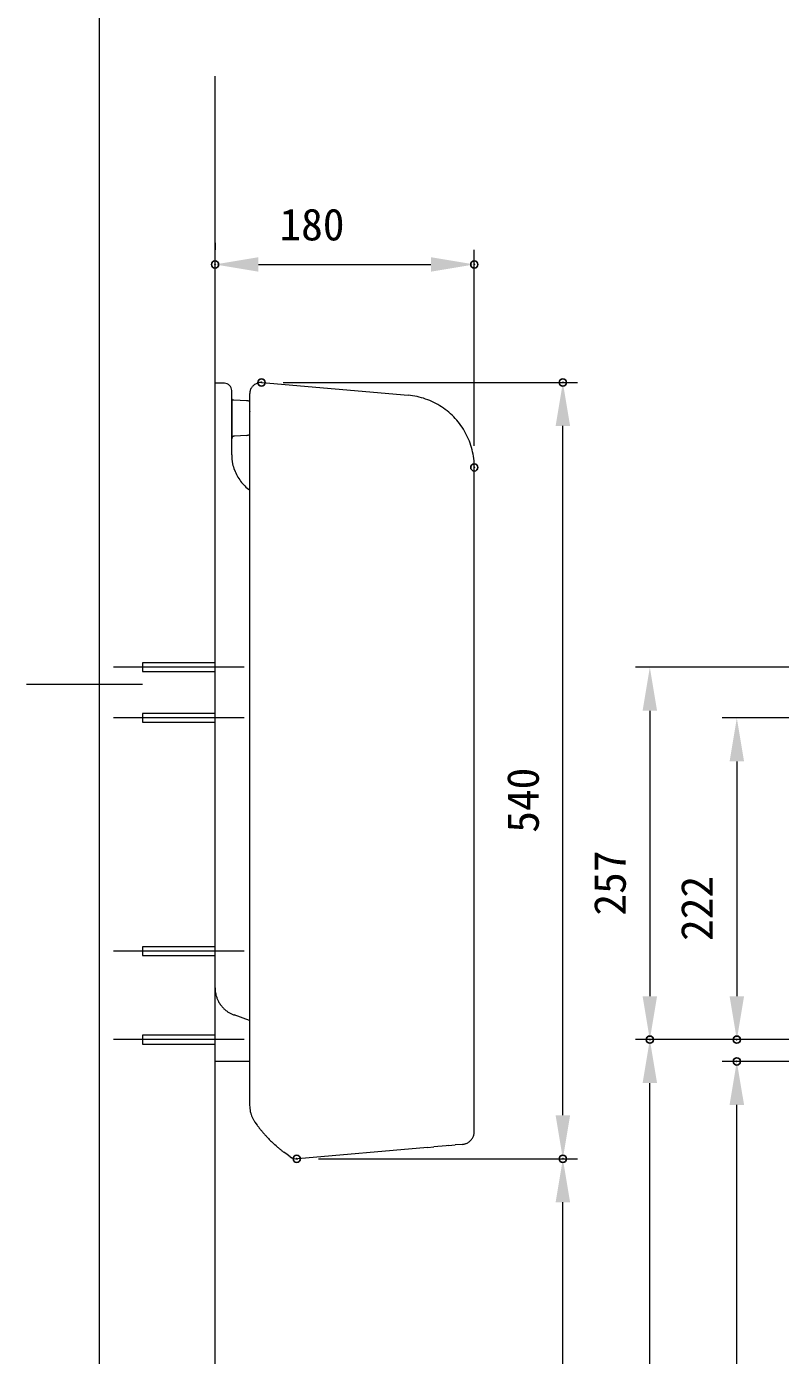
# Model space of a CAD drawing. Units: millimetres on the paper. Extents: x -203 to 203, y -143 to 143.
# Drawn here: x -203 to -151, y -46.3 to 45.4 of the extents above; entities that cross this region are included whole.
import ezdxf
from ezdxf.enums import TextEntityAlignment as Align

# ---------------------------------------------------------------- set-up
doc = ezdxf.new("R2010")
doc.units = ezdxf.units.MM
doc.header["$PDMODE"] = 32
doc.header["$PDSIZE"] = 0.5
for name, color, linetype, lineweight in [('0-1_DIMENSION_LINES$02_DIMENSI', 7, 'Continuous', 20), ('0-3_DIMENSION_LINES$03_LINES', 7, 'Continuous', 18), ('0-4_WAKU_INVISIBLE', 7, 'Continuous', 18), ('0-5_DIMENSION_LINES$01_CENTER_', 7, 'Continuous', 20), ('0-6_DIMENSION_LINES$04_SUB_LIN', 4, 'Continuous', 18), ('0-B_図面_FORMAT$01_WAKU$OUT_LINE', 6, 'Continuous', 18)]:
    doc.layers.add(name, color=color, linetype=linetype, lineweight=lineweight)
doc.layers.add('0-2_DEFPOINTS', color=7, linetype='Continuous')
doc.styles.add('ＭＳ ゴシック', font='')
doc.styles.get('ＭＳ ゴシック').set_extended_font_data('MS Gothic')

# ---------------------------------------------------------------- blocks, each defined once
blk = doc.blocks.new('D30')
at = {"layer": '0-1_DIMENSION_LINES$02_DIMENSI'}
for p, q in [((1761.6, 1004), (1745, 1004)), ((1746, 930), (1746, 1001)), ((1747.5, 927), (1747, 927))]:
    blk.add_line(p, q, dxfattribs=at)
for points in [[(1746.5, 1001), (1745.5, 1001), (1746, 1004)], [(1745.5, 930), (1746.5, 930), (1746, 927)]]:
    blk.add_solid(points, dxfattribs=at)
at = {"layer": '0-2_DEFPOINTS'}
for p in [(1746, 1004), (1763.1, 1004), (1746, 927)]:
    blk.add_point(p, dxfattribs=at)
at = {"layer": '0-1_DIMENSION_LINES$02_DIMENSI', "style": 'ＭＳ ゴシック'}
blk.add_text('770', height=2.199, rotation=90, dxfattribs=at).set_placement((1745, 961.214), align=Align.BOTTOM_LEFT)
blk = doc.blocks.new('D31')
at = {"layer": '0-1_DIMENSION_LINES$02_DIMENSI'}
for p, q in [((1762.998, 1031.2), (1739, 1031.2)), ((1740, 1028.2), (1740, 1008.5)), ((1762.998, 1005.5), (1739, 1005.5))]:
    blk.add_line(p, q, dxfattribs=at)
for points in [[(1740.5, 1028.2), (1739.5, 1028.2), (1740, 1031.2)], [(1739.5, 1008.5), (1740.5, 1008.5), (1740, 1005.5)]]:
    blk.add_solid(points, dxfattribs=at)
at = {"layer": '0-2_DEFPOINTS'}
for p in [(1764.498, 1031.2), (1740, 1005.5), (1764.498, 1005.5)]:
    blk.add_point(p, dxfattribs=at)
at = {"layer": '0-1_DIMENSION_LINES$02_DIMENSI', "style": 'ＭＳ ゴシック'}
blk.add_text('257', height=2.199, rotation=90, dxfattribs=at).set_placement((1739, 1014.064), align=Align.BOTTOM_LEFT)
blk = doc.blocks.new('D32')
at = {"layer": '0-1_DIMENSION_LINES$02_DIMENSI'}
for p, q in [((1773.5, 1027.7), (1745, 1027.7)), ((1746, 1024.7), (1746, 1008.5)), ((1762.998, 1005.5), (1745, 1005.5))]:
    blk.add_line(p, q, dxfattribs=at)
for points in [[(1746.5, 1024.7), (1745.5, 1024.7), (1746, 1027.7)], [(1745.5, 1008.5), (1746.5, 1008.5), (1746, 1005.5)]]:
    blk.add_solid(points, dxfattribs=at)
at = {"layer": '0-2_DEFPOINTS'}
for p in [(1775, 1027.7), (1746, 1005.5), (1764.498, 1005.5)]:
    blk.add_point(p, dxfattribs=at)
at = {"layer": '0-1_DIMENSION_LINES$02_DIMENSI', "style": 'ＭＳ ゴシック'}
blk.add_text('222', height=2.199, rotation=90, dxfattribs=at).set_placement((1745, 1012.314), align=Align.BOTTOM_LEFT)
blk = doc.blocks.new('D33')
at = {"layer": '0-1_DIMENSION_LINES$02_DIMENSI'}
for p, q in [((1762.998, 1005.5), (1739, 1005.5)), ((1740, 930), (1740, 1002.5)), ((1741.5, 927), (1741, 927))]:
    blk.add_line(p, q, dxfattribs=at)
for points in [[(1740.5, 1002.5), (1739.5, 1002.5), (1740, 1005.5)], [(1739.5, 930), (1740.5, 930), (1740, 927)]]:
    blk.add_solid(points, dxfattribs=at)
at = {"layer": '0-2_DEFPOINTS'}
for p in [(1740, 1005.5), (1764.498, 1005.5), (1740, 927)]:
    blk.add_point(p, dxfattribs=at)
at = {"layer": '0-1_DIMENSION_LINES$02_DIMENSI', "style": 'ＭＳ ゴシック'}
blk.add_text('785', height=2.199, rotation=90, dxfattribs=at).set_placement((1739, 961.964), align=Align.BOTTOM_LEFT)
blk = doc.blocks.new('D36')
at = {"layer": '0-1_DIMENSION_LINES$02_DIMENSI'}
for p, q in [((1714.704, 1050.855), (1735, 1050.855)), ((1734, 1000.278), (1734, 1047.855)), ((1717.135, 997.278), (1735, 997.278))]:
    blk.add_line(p, q, dxfattribs=at)
for points in [[(1734.5, 1047.855), (1733.5, 1047.855), (1734, 1050.855)], [(1733.5, 1000.278), (1734.5, 1000.278), (1734, 997.278)]]:
    blk.add_solid(points, dxfattribs=at)
at = {"layer": '0-2_DEFPOINTS'}
for p in [(1713.204, 1050.855), (1734, 1050.855), (1715.635, 997.278)]:
    blk.add_point(p, dxfattribs=at)
at = {"layer": '0-1_DIMENSION_LINES$02_DIMENSI', "style": 'ＭＳ ゴシック'}
blk.add_text('540', height=2.199, rotation=90, dxfattribs=at).set_placement((1733, 1019.781), align=Align.BOTTOM_LEFT)
blk = doc.blocks.new('D37')
at = {"layer": '0-1_DIMENSION_LINES$02_DIMENSI'}
for p, q in [((1717.135, 997.278), (1735, 997.278)), ((1734, 930), (1734, 994.278)), ((1735.5, 927), (1735, 927))]:
    blk.add_line(p, q, dxfattribs=at)
for points in [[(1734.5, 994.278), (1733.5, 994.278), (1734, 997.278)], [(1733.5, 930), (1734.5, 930), (1734, 927)]]:
    blk.add_solid(points, dxfattribs=at)
at = {"layer": '0-2_DEFPOINTS'}
for p in [(1715.635, 997.278), (1734, 997.278), (1734, 927)]:
    blk.add_point(p, dxfattribs=at)
at = {"layer": '0-1_DIMENSION_LINES$02_DIMENSI', "style": 'ＭＳ ゴシック'}
blk.add_text('(700)', height=2.199, rotation=90, dxfattribs=at).set_placement((1731.714, 955.853), align=Align.BOTTOM_LEFT)
blk = doc.blocks.new('D38')
at = {"layer": '0-1_DIMENSION_LINES$02_DIMENSI'}
for p, q in [((1710, 1060.5), (1710, 1060)), ((1727.889, 1046.491), (1727.889, 1060)), ((1713, 1059), (1724.89, 1059))]:
    blk.add_line(p, q, dxfattribs=at)
for points in [[(1713, 1059.5), (1713, 1058.5), (1710, 1059)], [(1724.89, 1058.5), (1724.89, 1059.5), (1727.889, 1059)]]:
    blk.add_solid(points, dxfattribs=at)
at = {"layer": '0-2_DEFPOINTS'}
for p in [(1710, 1059), (1727.889, 1059), (1727.889, 1044.991)]:
    blk.add_point(p, dxfattribs=at)
at = {"layer": '0-1_DIMENSION_LINES$02_DIMENSI', "style": 'ＭＳ ゴシック'}
blk.add_text('180', height=2.199, dxfattribs=at).set_placement((1714.445, 1060), align=Align.BOTTOM_LEFT)

msp = doc.modelspace()

# ---------------------------------------------------------------- linework, layer by layer
at = {"layer": '0-3_DIMENSION_LINES$03_LINES'}
for p, q in [((-190, -103), (-190, 42)), ((-189.35, 20.8), (-190, 20.8)), ((-188.85, 17.074), (-188.85, 20.3)), ((-186.741, 20.852), (-176.675, 19.972)), ((-188.85, 19.579), (-188.85, 16.96)), ((-188.85, 17.074), (-188.85, 19.57)), ((-187.824, 19.596), (-188.695, 19.642)), ((-187.61, 20.054), (-187.61, 20.032)), ((-187.61, 20.032), (-187.61, 19.984)), ((-187.61, 20.031), (-187.61, 20.019)), ((-187.61, 20.019), (-187.61, 20.004)), ((-187.61, 20.004), (-187.61, 19.987)), ((-187.61, 19.987), (-187.61, 19.967)), ((-187.61, 19.984), (-187.61, 19.909)), ((-187.61, 19.967), (-187.61, 19.945)), ((-187.61, 19.945), (-187.61, 19.92)), ((-187.61, 19.92), (-187.61, 19.892)), ((-187.61, 19.909), (-187.61, 19.525)), ((-187.61, 19.892), (-187.61, 19.862)), ((-187.61, 19.862), (-187.61, 19.525)), ((-187.61, 18.914), (-187.608, 18.824)), ((-187.61, 18.911), (-187.61, 18.897)), ((-187.61, 18.897), (-187.61, 18.871)), ((-187.61, 18.788), (-187.61, 18.729)), ((-187.61, 18.729), (-187.61, 18.385)), ((-187.61, 18.385), (-187.61, 17.646)), ((-187.61, 18.385), (-187.61, 17.646)), ((-187.61, 17.646), (-187.61, 17.087)), ((-187.61, 17.646), (-187.61, 17.087)), ((-188.85, 15.864), (-188.85, 17.074)), ((-187.824, 17.204), (-188.66, 17.16)), ((-187.61, 17.087), (-187.61, 11.387)), ((-172.11, -30.828), (-172.111, 14.99)), ((-187.61, 13.68), (-187.61, -29.041)), ((-187.61, 13.68), (-187.61, -29.041)), ((-187.61, 13.68), (-187.61, -29.041)), ((-187.61, 11.387), (-187.61, -25.199)), ((-187.61, 11.387), (-187.61, -25.199)), ((-187.61, -23.189), (-188.684, -22.798)), ((-187.61, -26), (-190, -26)), ((-187.248, -30.189), (-187.103, -30.39)), ((-185.779, -31.835), (-185.862, -31.76)), ((-175.35, -31.936), (-184.294, -32.719)), ((-175.35, -31.936), (-174.901, -31.897)), ((-174.05, -31.823), (-174.901, -31.897)), ((-173.899, -31.809), (-174.05, -31.823)), ((-173.899, -31.809), (-173.439, -31.769)), ((-172.933, -31.725), (-173.439, -31.769)), ((-185.033, -32.431), (-185.251, -32.269)), ((-184.814, -32.584), (-185.033, -32.431)), ((-184.811, -32.586), (-184.726, -32.634))]:
    msp.add_line(p, q, dxfattribs=at)
msp.add_lwpolyline([(-187.61, 19.525), (-187.61, 18.77), (-187.61, 17.795)], dxfattribs=at)
msp.add_lwpolyline([(-187.61, 19.525), (-187.61, 18.77), (-187.61, 17.795)], dxfattribs=at)
for centre, radius, start, end in [((-189.35, 20.3), 0.5, 359.99709, 90), ((-186.805, 20.054), 0.805, 164.19428, 172.05771), ((-186.813, 20.057), 0.798, 156.26311, 164.20279), ((-186.812, 20.056), 0.798, 148.30049, 156.23706), ((-186.806, 20.052), 0.805, 140.4435, 148.30929), ((-186.812, 20.057), 0.798, 132.51316, 140.45229), ((-186.812, 20.057), 0.798, 124.54775, 132.48688), ((-186.808, 20.051), 0.805, 116.69075, 124.55654), ((-186.811, 20.057), 0.798, 108.76298, 116.69955), ((-186.811, 20.058), 0.798, 100.79725, 108.73693), ((-186.81, 20.05), 0.805, 92.94233, 100.80576), ((-186.81, 20.057), 0.799, 85.02274, 92.9509), ((-188.686, 19.841), 0.199, 214.42706, 232.10591), ((-188.683, 19.844), 0.203, 232.06129, 249.25827), ((-188.685, 19.84), 0.199, 249.21443, 266.91335), ((-187.85, 19.097), 0.5, 61.37767, 87), ((-186.812, 20.055), 0.799, 172.04913, 179.9773), ((-177.111, 14.996), 4.995, 77.89198, 84.98316), ((-177.118, 14.964), 5.027, 70.85379, 77.89826), ((-177.104, 15.001), 4.988, 63.75969, 70.86003), ((-177.107, 15), 4.99, 56.6426, 63.74055), ((-177.126, 14.97), 5.026, 49.60263, 56.64903), ((-177.102, 14.998), 4.989, 42.50964, 49.60905), ((-177.103, 14.999), 4.989, 35.39102, 42.49043), ((-177.133, 14.977), 5.026, 28.35105, 35.39744), ((-188.651, 16.96), 0.199, 165.33073, 179.89865), ((-188.647, 16.959), 0.203, 151.14775, 165.37278), ((-188.651, 16.962), 0.198, 136.56102, 151.18866), ((-188.651, 16.961), 0.198, 121.81134, 136.43898), ((-188.648, 16.957), 0.203, 107.62722, 121.85225), ((-188.65, 16.961), 0.199, 93.10135, 107.66927), ((-187.85, 17.703), 0.5, 273, 298.62234), ((-177.101, 14.994), 4.99, 21.25953, 28.35747), ((-177.1, 14.996), 4.988, 14.14004, 21.24038), ((-185.85, 15.864), 3, 180, 191.98063), ((-177.137, 14.986), 5.027, 7.10182, 14.14628), ((-177.105, 14.989), 4.995, 0.01691, 7.1081), ((-185.855, 15.864), 2.995, 192.01585, 200.53326), ((-185.826, 15.875), 3.026, 200.52259, 208.95261), ((-185.853, 15.859), 2.995, 208.94195, 217.4603), ((-185.85, 15.864), 3, 217.49517, 234.06779), ((-187.767, -20.908), 2.231, 180.29463, 184.71964), ((-187.767, -20.908), 2.231, 180.29463, 184.71964), ((-187.95, -20.923), 2.049, 184.71721, 189.53598), ((-187.95, -20.923), 2.049, 184.71721, 189.53598), ((-188.112, -20.95), 1.884, 189.53526, 194.77589), ((-188.112, -20.95), 1.884, 189.53526, 194.77589), ((-187.994, -20.916), 2.006, 194.84884, 200.98028), ((-187.994, -20.916), 2.006, 194.84884, 200.98028), ((-187.991, -20.915), 2.01, 200.97679, 207.09578), ((-187.991, -20.915), 2.01, 200.97679, 207.09578), ((-188.004, -20.922), 1.995, 207.0924, 213.25803), ((-188.004, -20.922), 1.995, 207.0924, 213.25803), ((-188.002, -20.92), 1.997, 213.27112, 219.79555), ((-188.002, -20.92), 1.997, 213.27112, 219.79555), ((-187.994, -20.913), 2.009, 219.79114, 226.27775), ((-187.994, -20.913), 2.009, 219.79114, 226.27775), ((-188.001, -20.921), 1.998, 226.27333, 232.79642), ((-188.001, -20.921), 1.998, 226.27333, 232.79642), ((-188.001, -20.92), 1.999, 232.82105, 238.5549), ((-188.001, -20.92), 1.999, 232.82105, 238.5549), ((-187.996, -20.912), 2.008, 238.55153, 244.25846), ((-187.996, -20.912), 2.008, 238.55153, 244.25846), ((-188, -20.921), 1.998, 244.2551, 249.98999), ((-188, -20.921), 1.998, 244.2551, 249.98999), ((-185.612, -29.04), 1.998, 180.01143, 186.1304), ((-185.602, -29.039), 2.008, 186.12622, 192.21459), ((-185.614, -29.042), 1.996, 192.21043, 198.33581), ((-185.616, -29.042), 1.994, 198.34778, 203.93203), ((-185.604, -29.037), 2.007, 203.92887, 209.47784), ((-185.609, -29.04), 2.001, 209.47463, 215.03979), ((-179.508, -24.76), 9.454, 216.55195, 217.33974), ((-179.492, -24.747), 9.474, 217.33973, 218.12583), ((-179.477, -24.736), 9.493, 218.12582, 218.91036), ((-179.52, -24.77), 9.438, 218.91048, 220.20481), ((-179.52, -24.771), 9.438, 220.20477, 221.49915), ((-179.524, -24.774), 9.433, 221.49911, 222.7942), ((-173.008, -30.829), 0.897, 331.63371, 338.74126), ((-173.008, -30.829), 0.897, 338.75938, 345.86645), ((-173.015, -30.828), 0.904, 345.8608, 352.91101), ((-173.01, -30.828), 0.899, 352.90528, 359.99447), ((-179.583, -24.828), 9.353, 222.79693, 224.47435), ((-179.484, -24.731), 9.492, 224.47432, 226.12715), ((-179.387, -24.63), 9.631, 226.1271, 227.75612), ((-179.52, -24.77), 9.439, 228.46066, 229.17778), ((-179.51, -24.758), 9.454, 229.17777, 229.89374), ((-179.501, -24.748), 9.468, 229.89373, 230.60867), ((-179.522, -24.774), 9.434, 230.60896, 231.2753), ((-173.011, -30.829), 0.899, 275.00565, 282.09498), ((-173.011, -30.824), 0.904, 282.08925, 289.13953), ((-173.009, -30.831), 0.897, 289.13387, 296.24095), ((-173.009, -30.831), 0.897, 296.25906, 303.36658), ((-173.013, -30.825), 0.904, 303.36112, 310.41146), ((-173.01, -30.828), 0.9, 310.4059, 317.49274), ((-173.01, -30.828), 0.9, 317.50753, 324.59438), ((-173.014, -30.826), 0.904, 324.58882, 331.63918), ((-179.518, -24.768), 9.441, 231.2753, 231.94111), ((-179.514, -24.763), 9.447, 231.9411, 232.60647), ((-184.365, -31.922), 0.8, 235.87803, 275.00004)]:
    msp.add_arc(centre, radius, start, end, dxfattribs=at)
at = {"layer": '0-4_WAKU_INVISIBLE'}
msp.add_line((-198, 138), (-198, -138), dxfattribs=at)
at = {"layer": '0-5_DIMENSION_LINES$01_CENTER_'}
for p, q in [((-188, 1.2), (-197, 1.2)), ((-188, -2.3), (-197, -2.3)), ((-188, -18.4), (-197, -18.4)), ((-188, -24.5), (-197, -24.5))]:
    msp.add_line(p, q, dxfattribs=at)
at = {"layer": '0-6_DIMENSION_LINES$04_SUB_LIN'}
for p, q in [((-190, 1.5), (-195, 1.5)), ((-190, -2), (-195, -2)), ((-190, -18.1), (-195, -18.1)), ((-190, -24.2), (-195, -24.2))]:
    msp.add_line(p, q, dxfattribs=at)
for points in [[(-195, 1.5), (-195, 0.9), (-190, 0.9)], [(-195, -2), (-195, -2.6), (-190, -2.6)], [(-195, -18.1), (-195, -18.7), (-190, -18.7)], [(-195, -24.2), (-195, -24.8), (-190, -24.8)]]:
    msp.add_lwpolyline(points, dxfattribs=at)
at = {"layer": '0-B_図面_FORMAT$01_WAKU$OUT_LINE'}
msp.add_line((-195, 0), (-203, 0), dxfattribs=at)
msp.add_lwpolyline([(-198, -138), (198, -138), (198, 138), (-198, 138)], close=True, dxfattribs=at)

# ---------------------------------------------------------------- block references
at = {"layer": '0-1_DIMENSION_LINES$02_DIMENSI'}
for name in ['D38', 'D36', 'D31', 'D32', 'D33', 'D30', 'D37']:
    msp.add_blockref(name, (-1900, -1030), dxfattribs=at)

doc.saveas('drawing.dxf')
